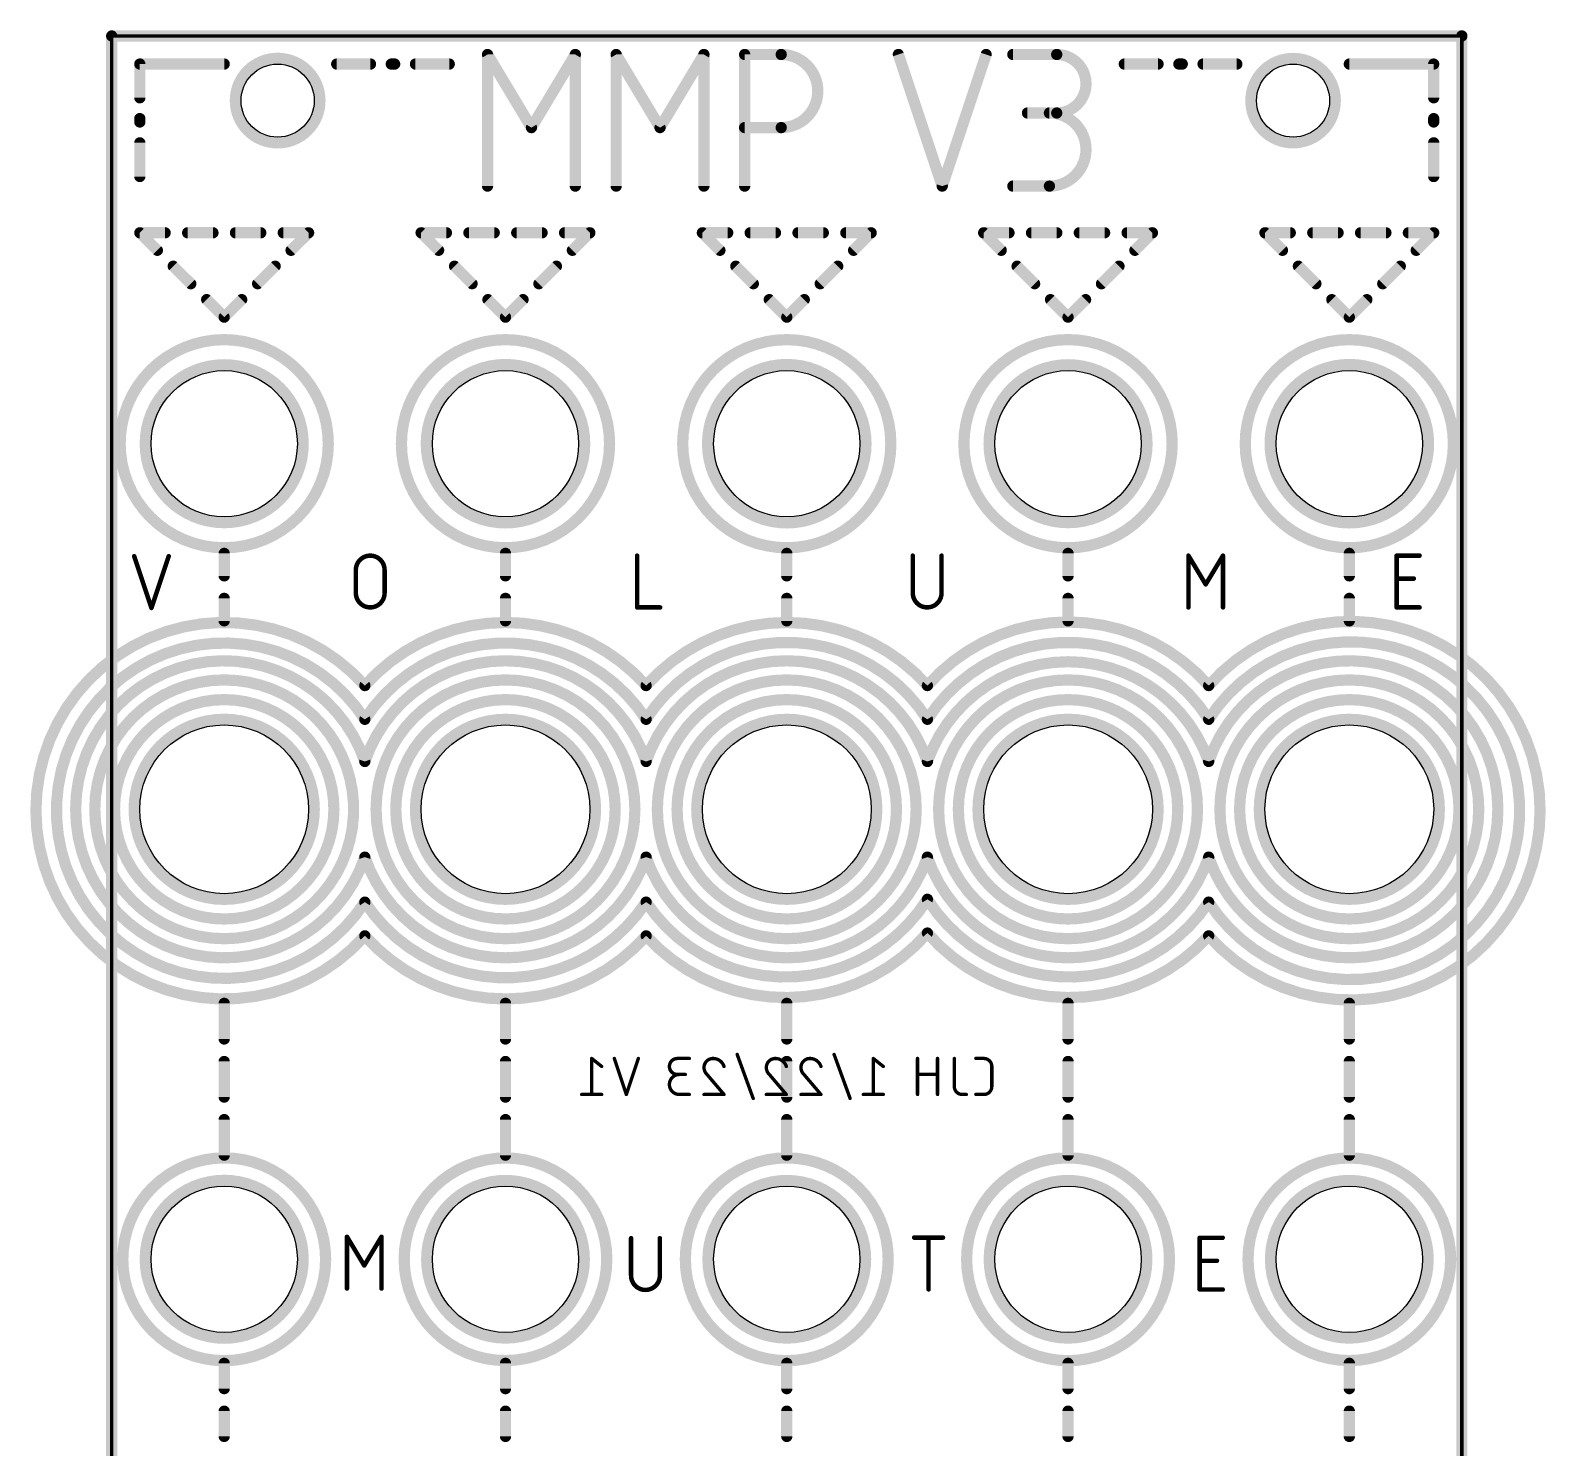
# Model space of a CAD drawing. Extents: x -0.14 to 2.55, y -0.01 to 5.06.
# Drawn here: x -0.145 to 2.549, y 2.54 to 5.06 of the extents above; entities that cross this region are included whole.
import ezdxf

# ---------------------------------------------------------------- set-up
doc = ezdxf.new("R2010")
doc.units = 0
for name, color, linetype in [('1', 12, 'CONTINUOUS'), ('16', 132, 'CONTINUOUS'), ('20', 31, 'CONTINUOUS'), ('25', 253, 'CONTINUOUS'), ('26', 253, 'CONTINUOUS')]:
    doc.layers.add(name, color=color, linetype=linetype)

msp = doc.modelspace()

# ---------------------------------------------------------------- linework, layer by layer
at = {"layer": '1', "const_width": 0.02}
for points in [[(2.4, 5.05), (0, 5.05)], [(0, 5.05), (0, 0)], [(2.4, 0), (2.4, 5.05)]]:
    msp.add_lwpolyline(points, dxfattribs=at)
at = {"layer": '1', "const_width": 0.01}
for points in [[(0, 5.055, 1), (0, 5.045)], [(0.005, 5.05, 1), (-0.005, 5.05)], [(2.405, 5.05, 1), (2.395, 5.05)], [(2.4, 5.045, 1), (2.4, 5.055)]]:
    msp.add_lwpolyline(points, format="xyb", dxfattribs=at)
at = {"layer": '16', "const_width": 0.02}
for points in [[(2.4, 5.05), (0, 5.05)], [(0, 5.05), (0, 0)], [(2.4, 0), (2.4, 5.05)]]:
    msp.add_lwpolyline(points, dxfattribs=at)
at = {"layer": '16', "const_width": 0.01}
for points in [[(0, 5.055, 1), (0, 5.045)], [(0.005, 5.05, 1), (-0.005, 5.05)], [(2.405, 5.05, 1), (2.395, 5.05)], [(2.4, 5.045, 1), (2.4, 5.055)]]:
    msp.add_lwpolyline(points, format="xyb", dxfattribs=at)
at = {"layer": '20', "const_width": 0.006}
for points in [[(0, 0), (0, 5.05)], [(0, 5.05), (2.4, 5.05)], [(2.4, 5.05), (2.4, 0)]]:
    msp.add_lwpolyline(points, dxfattribs=at)
at = {"layer": '20', "const_width": 0.003}
for points in [[(0.0015, 5.05, 1), (-0.0015, 5.05)], [(0, 5.0515, 1), (0, 5.0485)], [(2.4015, 5.05, 1), (2.3985, 5.05)], [(2.4, 5.0485, 1), (2.4, 5.0515)]]:
    msp.add_lwpolyline(points, format="xyb", dxfattribs=at)
at = {"layer": '20'}
for centre, radius in [((0.295, 4.935), 0.065), ((2.1, 4.935), 0.065), ((0.2, 4.325), 0.13), ((0.7, 4.325), 0.13), ((1.2, 4.325), 0.13), ((1.7, 4.325), 0.13), ((2.2, 4.325), 0.13), ((0.2, 3.675), 0.15), ((0.7, 3.675), 0.15), ((1.2, 3.675), 0.15), ((1.7, 3.675), 0.15), ((2.2, 3.675), 0.15), ((0.2, 2.875), 0.13), ((0.7, 2.875), 0.13), ((1.2, 2.875), 0.13), ((1.7, 2.875), 0.13), ((2.2, 2.875), 0.13)]:
    msp.add_circle(centre, radius, dxfattribs=at)
at = {"layer": '25'}
for points, const_width in [([(0.295, 4.859834, 1), (0.295, 5.010166, 1), (0.295, 4.859834)], 0.02), ([(0.673125, 5.017, 1), (0.663125, 5.017)], 0.01), ([(0.672412, 5.019572, 1), (0.663838, 5.014428)], 0.01), ([(0.829125, 5.017, 1), (0.819125, 5.017)], 0.01), ([(0.828412, 5.014428, 1), (0.819838, 5.019572)], 0.01), ([(0.901725, 5.017, 1), (0.891725, 5.017)], 0.01), ([(0.901012, 5.019572, 1), (0.892437, 5.014428)], 0.01), ([(1.057725, 5.017, 1), (1.047725, 5.017)], 0.01), ([(1.057012, 5.014428, 1), (1.048437, 5.019572)], 0.01), ([(1.130125, 5.017, 1), (1.120125, 5.017)], 0.01), ([(1.125125, 5.022, 1), (1.125125, 5.012)], 0.01), ([(1.190125, 4.887, 1), (1.190125, 5.017)], 0.02), ([(1.190125, 5.022, 1), (1.190125, 5.012)], 0.01), ([(1.190125, 5.012, 1), (1.190125, 5.022)], 0.01), ([(1.403118, 5.018581, 1), (1.393632, 5.015419)], 0.01), ([(1.559118, 5.015419, 1), (1.549632, 5.018581)], 0.01), ([(1.601875, 5.022, 1), (1.601875, 5.012)], 0.01), ([(1.679875, 4.913, 1), (1.679875, 5.017)], 0.02), ([(1.679875, 5.022, 1), (1.679875, 5.012)], 0.01), ([(1.679875, 5.012, 1), (1.679875, 5.022)], 0.01), ([(2.1, 4.86, 1), (2.1, 5.01, 1), (2.1, 4.86)], 0.02), ([(0.055, 5, 1), (0.045, 5)], 0.01), ([(0.05, 5.005, 1), (0.05, 4.995)], 0.01), ([(0.2, 4.995, 1), (0.2, 5.005)], 0.01), ([(0.4, 5.005, 1), (0.4, 4.995)], 0.01), ([(0.46, 4.995, 1), (0.46, 5.005)], 0.01), ([(0.497, 5.005, 1), (0.497, 4.995)], 0.01), ([(0.503, 4.995, 1), (0.503, 5.005)], 0.01), ([(0.54, 5.005, 1), (0.54, 4.995)], 0.01), ([(0.6, 4.995, 1), (0.6, 5.005)], 0.01), ([(1.8, 5.005, 1), (1.8, 4.995)], 0.01), ([(1.86, 4.995, 1), (1.86, 5.005)], 0.01), ([(1.897, 5.005, 1), (1.897, 4.995)], 0.01), ([(1.903, 4.995, 1), (1.903, 5.005)], 0.01), ([(1.94, 5.005, 1), (1.94, 4.995)], 0.01), ([(2, 4.995, 1), (2, 5.005)], 0.01), ([(2.2, 5.005, 1), (2.2, 4.995)], 0.01), ([(2.355, 5, 1), (2.345, 5)], 0.01), ([(2.35, 4.995, 1), (2.35, 5.005)], 0.01), ([(0.045, 4.94, 1), (0.055, 4.94)], 0.01), ([(2.345, 4.94, 1), (2.355, 4.94)], 0.01), ([(0.055, 4.903, 1), (0.045, 4.903)], 0.01), ([(1.627875, 4.918, 1), (1.627875, 4.908)], 0.01), ([(1.666875, 4.783, 1), (1.666875, 4.913)], 0.02), ([(1.666875, 4.918, 1), (1.666875, 4.908)], 0.01), ([(1.679875, 4.918, 1), (1.679875, 4.908)], 0.01), ([(1.679875, 4.908, 1), (1.679875, 4.918)], 0.01), ([(2.355, 4.903, 1), (2.345, 4.903)], 0.01), ([(0.045, 4.897, 1), (0.055, 4.897)], 0.01), ([(0.741838, 4.889572, 1), (0.750412, 4.884428)], 0.01), ([(0.741838, 4.884428, 1), (0.750412, 4.889572)], 0.01), ([(0.970437, 4.889572, 1), (0.979012, 4.884428)], 0.01), ([(0.970437, 4.884428, 1), (0.979012, 4.889572)], 0.01), ([(1.125125, 4.892, 1), (1.125125, 4.882)], 0.01), ([(1.190125, 4.892, 1), (1.190125, 4.882)], 0.01), ([(1.190125, 4.882, 1), (1.190125, 4.892)], 0.01), ([(2.345, 4.897, 1), (2.355, 4.897)], 0.01), ([(0.055, 4.86, 1), (0.045, 4.86)], 0.01), ([(2.355, 4.86, 1), (2.345, 4.86)], 0.01), ([(0.045, 4.8, 1), (0.055, 4.8)], 0.01), ([(2.345, 4.8, 1), (2.355, 4.8)], 0.01), ([(0.663125, 4.783, 1), (0.673125, 4.783)], 0.01), ([(0.819125, 4.783, 1), (0.829125, 4.783)], 0.01), ([(0.891725, 4.783, 1), (0.901725, 4.783)], 0.01), ([(1.047725, 4.783, 1), (1.057725, 4.783)], 0.01), ([(1.120125, 4.783, 1), (1.130125, 4.783)], 0.01), ([(1.471632, 4.784581, 1), (1.481118, 4.781419)], 0.01), ([(1.471632, 4.781419, 1), (1.481118, 4.784581)], 0.01), ([(1.601875, 4.788, 1), (1.601875, 4.778)], 0.01), ([(1.666875, 4.788, 1), (1.666875, 4.778)], 0.01), ([(1.666875, 4.778, 1), (1.666875, 4.788)], 0.01), ([(0.053536, 4.703536, 1), (0.046464, 4.696464)], 0.01), ([(0.05, 4.705, 1), (0.05, 4.695)], 0.01), ([(0.095, 4.695, 1), (0.095, 4.705)], 0.01), ([(0.135, 4.705, 1), (0.135, 4.695)], 0.01), ([(0.18, 4.695, 1), (0.18, 4.705)], 0.01), ([(0.22, 4.705, 1), (0.22, 4.695)], 0.01), ([(0.265, 4.695, 1), (0.265, 4.705)], 0.01), ([(0.305, 4.705, 1), (0.305, 4.695)], 0.01), ([(0.353536, 4.696464, 1), (0.346464, 4.703536)], 0.01), ([(0.35, 4.695, 1), (0.35, 4.705)], 0.01), ([(0.553536, 4.703536, 1), (0.546464, 4.696464)], 0.01), ([(0.55, 4.705, 1), (0.55, 4.695)], 0.01), ([(0.595, 4.695, 1), (0.595, 4.705)], 0.01), ([(0.635, 4.705, 1), (0.635, 4.695)], 0.01), ([(0.68, 4.695, 1), (0.68, 4.705)], 0.01), ([(0.72, 4.705, 1), (0.72, 4.695)], 0.01), ([(0.765, 4.695, 1), (0.765, 4.705)], 0.01), ([(0.805, 4.705, 1), (0.805, 4.695)], 0.01), ([(0.853536, 4.696464, 1), (0.846464, 4.703536)], 0.01), ([(0.85, 4.695, 1), (0.85, 4.705)], 0.01), ([(1.053536, 4.703536, 1), (1.046464, 4.696464)], 0.01), ([(1.05, 4.705, 1), (1.05, 4.695)], 0.01), ([(1.095, 4.695, 1), (1.095, 4.705)], 0.01), ([(1.135, 4.705, 1), (1.135, 4.695)], 0.01), ([(1.18, 4.695, 1), (1.18, 4.705)], 0.01), ([(1.22, 4.705, 1), (1.22, 4.695)], 0.01), ([(1.265, 4.695, 1), (1.265, 4.705)], 0.01), ([(1.305, 4.705, 1), (1.305, 4.695)], 0.01), ([(1.353536, 4.696464, 1), (1.346464, 4.703536)], 0.01), ([(1.35, 4.695, 1), (1.35, 4.705)], 0.01), ([(1.553536, 4.703536, 1), (1.546464, 4.696464)], 0.01), ([(1.55, 4.705, 1), (1.55, 4.695)], 0.01), ([(1.595, 4.695, 1), (1.595, 4.705)], 0.01), ([(1.635, 4.705, 1), (1.635, 4.695)], 0.01), ([(1.68, 4.695, 1), (1.68, 4.705)], 0.01), ([(1.72, 4.705, 1), (1.72, 4.695)], 0.01), ([(1.765, 4.695, 1), (1.765, 4.705)], 0.01), ([(1.805, 4.705, 1), (1.805, 4.695)], 0.01), ([(1.853536, 4.696464, 1), (1.846464, 4.703536)], 0.01), ([(1.85, 4.695, 1), (1.85, 4.705)], 0.01), ([(2.053536, 4.703536, 1), (2.046464, 4.696464)], 0.01), ([(2.05, 4.705, 1), (2.05, 4.695)], 0.01), ([(2.095, 4.695, 1), (2.095, 4.705)], 0.01), ([(2.135, 4.705, 1), (2.135, 4.695)], 0.01), ([(2.18, 4.695, 1), (2.18, 4.705)], 0.01), ([(2.22, 4.705, 1), (2.22, 4.695)], 0.01), ([(2.265, 4.695, 1), (2.265, 4.705)], 0.01), ([(2.305, 4.705, 1), (2.305, 4.695)], 0.01), ([(2.353536, 4.696464, 1), (2.346464, 4.703536)], 0.01), ([(2.35, 4.695, 1), (2.35, 4.705)], 0.01), ([(0.077608, 4.665321, 1), (0.084679, 4.672392)], 0.01), ([(0.315321, 4.672392, 1), (0.322392, 4.665321)], 0.01), ([(0.577608, 4.665321, 1), (0.584679, 4.672392)], 0.01), ([(0.815321, 4.672392, 1), (0.822392, 4.665321)], 0.01), ([(1.077608, 4.665321, 1), (1.084679, 4.672392)], 0.01), ([(1.315321, 4.672392, 1), (1.322392, 4.665321)], 0.01), ([(1.577608, 4.665321, 1), (1.584679, 4.672392)], 0.01), ([(1.815321, 4.672392, 1), (1.822392, 4.665321)], 0.01), ([(2.077608, 4.665321, 1), (2.084679, 4.672392)], 0.01), ([(2.315321, 4.672392, 1), (2.322392, 4.665321)], 0.01), ([(0.112964, 4.644107, 1), (0.105893, 4.637036)], 0.01), ([(0.294107, 4.637036, 1), (0.287036, 4.644107)], 0.01), ([(0.612964, 4.644107, 1), (0.605893, 4.637036)], 0.01), ([(0.794107, 4.637036, 1), (0.787036, 4.644107)], 0.01), ([(1.112964, 4.644107, 1), (1.105893, 4.637036)], 0.01), ([(1.294107, 4.637036, 1), (1.287036, 4.644107)], 0.01), ([(1.612964, 4.644107, 1), (1.605893, 4.637036)], 0.01), ([(1.794107, 4.637036, 1), (1.787036, 4.644107)], 0.01), ([(2.112964, 4.644107, 1), (2.105893, 4.637036)], 0.01), ([(2.294107, 4.637036, 1), (2.287036, 4.644107)], 0.01), ([(0.137036, 4.605893, 1), (0.144107, 4.612964)], 0.01), ([(0.255893, 4.612964, 1), (0.262964, 4.605893)], 0.01), ([(0.637036, 4.605893, 1), (0.644107, 4.612964)], 0.01), ([(0.755893, 4.612964, 1), (0.762964, 4.605893)], 0.01), ([(1.137036, 4.605893, 1), (1.144107, 4.612964)], 0.01), ([(1.255893, 4.612964, 1), (1.262964, 4.605893)], 0.01), ([(1.637036, 4.605893, 1), (1.644107, 4.612964)], 0.01), ([(1.755893, 4.612964, 1), (1.762964, 4.605893)], 0.01), ([(2.137036, 4.605893, 1), (2.144107, 4.612964)], 0.01), ([(2.255893, 4.612964, 1), (2.262964, 4.605893)], 0.01), ([(0.172392, 4.584679, 1), (0.165321, 4.577608)], 0.01), ([(0.234679, 4.577608, 1), (0.227608, 4.584679)], 0.01), ([(0.672392, 4.584679, 1), (0.665321, 4.577608)], 0.01), ([(0.734679, 4.577608, 1), (0.727608, 4.584679)], 0.01), ([(1.172392, 4.584679, 1), (1.165321, 4.577608)], 0.01), ([(1.234679, 4.577608, 1), (1.227608, 4.584679)], 0.01), ([(1.672392, 4.584679, 1), (1.665321, 4.577608)], 0.01), ([(1.734679, 4.577608, 1), (1.727608, 4.584679)], 0.01), ([(2.172392, 4.584679, 1), (2.165321, 4.577608)], 0.01), ([(2.234679, 4.577608, 1), (2.227608, 4.584679)], 0.01), ([(0.196464, 4.553536, 1), (0.203536, 4.546464)], 0.01), ([(0.196464, 4.546464, 1), (0.203536, 4.553536)], 0.01), ([(0.696464, 4.553536, 1), (0.703536, 4.546464)], 0.01), ([(0.696464, 4.546464, 1), (0.703536, 4.553536)], 0.01), ([(1.196464, 4.553536, 1), (1.203536, 4.546464)], 0.01), ([(1.196464, 4.546464, 1), (1.203536, 4.553536)], 0.01), ([(1.696464, 4.553536, 1), (1.703536, 4.546464)], 0.01), ([(1.696464, 4.546464, 1), (1.703536, 4.553536)], 0.01), ([(2.196464, 4.553536, 1), (2.203536, 4.546464)], 0.01), ([(2.196464, 4.546464, 1), (2.203536, 4.553536)], 0.01), ([(0.2, 4.14, 1), (0.2, 4.51, 1), (0.2, 4.14)], 0.02), ([(0.7, 4.14, 1), (0.7, 4.51, 1), (0.7, 4.14)], 0.02), ([(1.2, 4.14, 1), (1.2, 4.51, 1), (1.2, 4.14)], 0.02), ([(1.7, 4.139932, 1), (1.7, 4.510068, 1), (1.7, 4.139932)], 0.02), ([(2.2, 4.14, 1), (2.2, 4.51, 1), (2.2, 4.14)], 0.02), ([(0.2, 4.184643, 1), (0.2, 4.465357, 1), (0.2, 4.184643)], 0.02), ([(0.7, 4.184199, 1), (0.7, 4.465801, 1), (0.7, 4.184199)], 0.02), ([(1.2, 4.184199, 1), (1.2, 4.465801, 1), (1.2, 4.184199)], 0.02), ([(1.7, 4.184643, 1), (1.7, 4.465357, 1), (1.7, 4.184643)], 0.02), ([(2.2, 4.184199, 1), (2.2, 4.465801, 1), (2.2, 4.184199)], 0.02), ([(0.041897, 4.125632, 1), (0.038103, 4.124368)], 0.004), ([(0.103231, 4.124368, 1), (0.099436, 4.125632)], 0.004), ([(0.205, 4.13, 1), (0.195, 4.13)], 0.01), ([(0.485111, 4.100444, 1), (0.434, 4.100444)], 0.008), ([(0.705, 4.13, 1), (0.695, 4.13)], 0.01), ([(0.936, 4.126, 1), (0.932, 4.126)], 0.004), ([(1.205, 4.13, 1), (1.195, 4.13)], 0.01), ([(1.426, 4.126, 1), (1.422, 4.126)], 0.004), ([(1.477111, 4.126, 1), (1.473111, 4.126)], 0.004), ([(1.705, 4.13, 1), (1.695, 4.13)], 0.01), ([(1.916, 4.126, 1), (1.912, 4.126)], 0.004), ([(1.915715, 4.127029, 1), (1.912285, 4.124971)], 0.004), ([(1.977333, 4.126, 1), (1.973333, 4.126)], 0.004), ([(1.977048, 4.124971, 1), (1.973618, 4.127029)], 0.004), ([(2.205, 4.13, 1), (2.195, 4.13)], 0.01), ([(2.286, 4.126, 1), (2.282, 4.126)], 0.004), ([(2.284, 4.128, 1), (2.284, 4.124)], 0.004), ([(2.324889, 4.124, 1), (2.324889, 4.128)], 0.004), ([(0.195, 4.09, 1), (0.205, 4.09)], 0.01), ([(0.436, 4.100444, 1), (0.432, 4.100444)], 0.004), ([(0.432, 4.100444, 1), (0.436, 4.100444)], 0.004), ([(0.487111, 4.100444, 1), (0.483111, 4.100444)], 0.004), ([(0.483111, 4.100444, 1), (0.487111, 4.100444)], 0.004), ([(0.695, 4.09, 1), (0.705, 4.09)], 0.01), ([(1.195, 4.09, 1), (1.205, 4.09)], 0.01), ([(1.695, 4.09, 1), (1.705, 4.09)], 0.01), ([(2.195, 4.09, 1), (2.205, 4.09)], 0.01), ([(1.942952, 4.075918, 1), (1.946382, 4.07386)], 0.004), ([(1.942952, 4.07386, 1), (1.946382, 4.075918)], 0.004), ([(2.284, 4.087111, 1), (2.284, 4.083111)], 0.004), ([(2.314667, 4.083111, 1), (2.314667, 4.087111)], 0.004), ([(0.205, 4.05, 1), (0.195, 4.05)], 0.01), ([(0.434, 4.059555, 1), (0.485111, 4.059555)], 0.008), ([(0.436, 4.059555, 1), (0.432, 4.059555)], 0.004), ([(0.432, 4.059555, 1), (0.436, 4.059555)], 0.004), ([(0.487111, 4.059555, 1), (0.483111, 4.059555)], 0.004), ([(0.483111, 4.059555, 1), (0.487111, 4.059555)], 0.004), ([(0.705, 4.05, 1), (0.695, 4.05)], 0.01), ([(1.205, 4.05, 1), (1.195, 4.05)], 0.01), ([(1.424, 4.059555, 1), (1.475111, 4.059555)], 0.008), ([(1.426, 4.059555, 1), (1.422, 4.059555)], 0.004), ([(1.422, 4.059555, 1), (1.426, 4.059555)], 0.004), ([(1.477111, 4.059555, 1), (1.473111, 4.059555)], 0.004), ([(1.473111, 4.059555, 1), (1.477111, 4.059555)], 0.004), ([(1.705, 4.05, 1), (1.695, 4.05)], 0.01), ([(2.205, 4.05, 1), (2.195, 4.05)], 0.01), ([(0.45, 3.895, 2.627745), (0.45, 3.45)], 0.02), ([(0.068769, 4.033632, 1), (0.072564, 4.032368)], 0.004), ([(0.068769, 4.032368, 1), (0.072564, 4.033632)], 0.004), ([(0.195, 4.01, 1), (0.205, 4.01)], 0.01), ([(0.95, 3.895, 0.448693), (0.45, 3.895)], 0.02), ([(0.695, 4.01, 1), (0.705, 4.01)], 0.01), ([(0.934, 4.036, 1), (0.934, 4.032)], 0.004), ([(0.932, 4.034, 1), (0.936, 4.034)], 0.004), ([(1.45, 3.895, 0.44869), (0.95, 3.895)], 0.02), ([(0.974889, 4.032, 1), (0.974889, 4.036)], 0.004), ([(1.195, 4.01, 1), (1.205, 4.01)], 0.01), ([(1.95, 3.895, 0.452062), (1.45, 3.895)], 0.02), ([(1.695, 4.01, 1), (1.705, 4.01)], 0.01), ([(1.912, 4.034, 1), (1.916, 4.034)], 0.004), ([(1.95, 3.45, 2.647393), (1.95, 3.895)], 0.02), ([(1.973333, 4.034, 1), (1.977333, 4.034)], 0.004), ([(2.195, 4.01, 1), (2.205, 4.01)], 0.01), ([(2.284, 4.036, 1), (2.284, 4.032)], 0.004), ([(2.282, 4.034, 1), (2.286, 4.034)], 0.004), ([(2.324889, 4.032, 1), (2.324889, 4.036)], 0.004), ([(0.45, 3.835, 3.373363), (0.45, 3.51)], 0.02), ([(0.95, 3.835, 0.542686), (0.45, 3.835)], 0.02), ([(1.45, 3.835, 0.547266), (0.95, 3.835)], 0.02), ([(1.95, 3.835, 0.547266), (1.45, 3.835)], 0.02), ([(1.95, 3.51, 3.401864), (1.95, 3.835)], 0.02), ([(0.45, 3.76, 6.047705), (0.45, 3.59)], 0.02), ([(0.95, 3.76, 0.71622), (0.45, 3.76)], 0.02), ([(1.45, 3.76, 0.71622), (0.95, 3.76)], 0.02), ([(1.95, 3.76, 0.709481), (1.45, 3.76)], 0.02), ([(1.95, 3.59, 6.047705), (1.95, 3.76)], 0.02), ([(0.2, 3.444946, 1), (0.2, 3.905054, 1), (0.2, 3.444946)], 0.02), ([(0.7, 3.444946, 1), (0.7, 3.905054, 1), (0.7, 3.444946)], 0.02), ([(1.2, 3.444946, 1), (1.2, 3.905054, 1), (1.2, 3.444946)], 0.02), ([(1.7, 3.444946, 1), (1.7, 3.905054, 1), (1.7, 3.444946)], 0.02), ([(2.2, 3.444946, 1), (2.2, 3.905054, 1), (2.2, 3.444946)], 0.02), ([(0.2, 3.48, 1), (0.2, 3.87, 1), (0.2, 3.48)], 0.02), ([(0.446265, 3.898324, 1), (0.453735, 3.891676)], 0.01), ([(0.446265, 3.891676, 1), (0.453735, 3.898324)], 0.01), ([(0.7, 3.48, 1), (0.7, 3.87, 1), (0.7, 3.48)], 0.02), ([(0.946265, 3.898324, 1), (0.953735, 3.891676)], 0.01), ([(0.946265, 3.891676, 1), (0.953735, 3.898324)], 0.01), ([(1.2, 3.48, 1), (1.2, 3.87, 1), (1.2, 3.48)], 0.02), ([(1.446246, 3.898303, 1), (1.453754, 3.891697)], 0.01), ([(1.446265, 3.891676, 1), (1.453735, 3.898324)], 0.01), ([(1.7, 3.48, 1), (1.7, 3.87, 1), (1.7, 3.48)], 0.02), ([(1.946249, 3.898306, 1), (1.953751, 3.891694)], 0.01), ([(1.946246, 3.891697, 1), (1.953754, 3.898303)], 0.01), ([(2.2, 3.48, 1), (2.2, 3.87, 1), (2.2, 3.48)], 0.02), ([(0.2, 3.514922, 1), (0.2, 3.835078, 1), (0.2, 3.514922)], 0.02), ([(0.445808, 3.837725, 1), (0.454192, 3.832275)], 0.01), ([(0.445808, 3.832275, 1), (0.454192, 3.837725)], 0.01), ([(0.7, 3.515, 1), (0.7, 3.835, 1), (0.7, 3.515)], 0.02), ([(0.945789, 3.837695, 1), (0.954211, 3.832305)], 0.01), ([(0.945808, 3.832275, 1), (0.954192, 3.837725)], 0.01), ([(1.2, 3.515, 1), (1.2, 3.835, 1), (1.2, 3.515)], 0.02), ([(1.445789, 3.837695, 1), (1.454211, 3.832305)], 0.01), ([(1.445789, 3.832305, 1), (1.454211, 3.837695)], 0.01), ([(1.7, 3.514922, 1), (1.7, 3.835078, 1), (1.7, 3.514922)], 0.02), ([(1.945795, 3.837706, 1), (1.954205, 3.832294)], 0.01), ([(1.945789, 3.832305, 1), (1.954211, 3.837695)], 0.01), ([(2.2, 3.515, 1), (2.2, 3.835, 1), (2.2, 3.515)], 0.02), ([(0.445266, 3.76161, 1), (0.454734, 3.75839)], 0.01), ([(0.445266, 3.75839, 1), (0.454734, 3.76161)], 0.01), ([(0.945266, 3.76161, 1), (0.954734, 3.75839)], 0.01), ([(0.945266, 3.75839, 1), (0.954734, 3.76161)], 0.01), ([(1.445281, 3.761652, 1), (1.454719, 3.758348)], 0.01), ([(1.445266, 3.75839, 1), (1.454734, 3.76161)], 0.01), ([(1.945266, 3.76161, 1), (1.954734, 3.75839)], 0.01), ([(1.945281, 3.758348, 1), (1.954719, 3.761652)], 0.01), ([(0.45, 3.59, 0.71622), (0.95, 3.59)], 0.02), ([(0.454734, 3.59161, 1), (0.445266, 3.58839)], 0.01), ([(0.454734, 3.58839, 1), (0.445266, 3.59161)], 0.01), ([(0.95, 3.59, 0.71622), (1.45, 3.59)], 0.02), ([(0.954734, 3.59161, 1), (0.945266, 3.58839)], 0.01), ([(0.954734, 3.58839, 1), (0.945266, 3.59161)], 0.01), ([(1.45, 3.59, 0.71622), (1.95, 3.59)], 0.02), ([(1.454734, 3.59161, 1), (1.445266, 3.58839)], 0.01), ([(1.454734, 3.58839, 1), (1.445266, 3.59161)], 0.01), ([(1.954734, 3.59161, 1), (1.945266, 3.58839)], 0.01), ([(1.954734, 3.58839, 1), (1.945266, 3.59161)], 0.01), ([(0.45, 3.51, 0.538165), (0.95, 3.51)], 0.02), ([(0.454173, 3.512754, 1), (0.445827, 3.507246)], 0.01), ([(0.454192, 3.507275, 1), (0.445808, 3.512725)], 0.01), ([(0.95, 3.51, 0.542668), (1.45, 3.515)], 0.02), ([(0.954165, 3.512767, 1), (0.945835, 3.507233)], 0.01), ([(0.954173, 3.507246, 1), (0.945827, 3.512754)], 0.01), ([(1.45, 3.515, 0.542668), (1.95, 3.51)], 0.02), ([(1.454219, 3.517683, 1), (1.445781, 3.512317)], 0.01), ([(1.454219, 3.512317, 1), (1.445781, 3.517683)], 0.01), ([(1.954205, 3.512706, 1), (1.945795, 3.507294)], 0.01), ([(1.954165, 3.507233, 1), (1.945835, 3.512767)], 0.01), ([(0.45, 3.45, 0.448693), (0.95, 3.45)], 0.02), ([(0.453735, 3.453324, 1), (0.446265, 3.446676)], 0.01), ([(0.453735, 3.446676, 1), (0.446265, 3.453324)], 0.01), ([(0.95, 3.45, 0.44871), (1.45, 3.455)], 0.02), ([(0.953702, 3.453361, 1), (0.946298, 3.446639)], 0.01), ([(0.953735, 3.446676, 1), (0.946265, 3.453324)], 0.01), ([(1.45, 3.455, 0.44869), (1.95, 3.45)], 0.02), ([(1.453768, 3.458287, 1), (1.446232, 3.451713)], 0.01), ([(1.453768, 3.451713, 1), (1.446232, 3.458287)], 0.01), ([(1.953751, 3.453306, 1), (1.946249, 3.446694)], 0.01), ([(1.953702, 3.446639, 1), (1.946298, 3.453361)], 0.01), ([(0.205, 3.33, 1), (0.195, 3.33)], 0.01), ([(0.705, 3.33, 1), (0.695, 3.33)], 0.01), ([(1.205, 3.33, 1), (1.195, 3.33)], 0.01), ([(1.705, 3.33, 1), (1.695, 3.33)], 0.01), ([(2.205, 3.33, 1), (2.195, 3.33)], 0.01), ([(0.195, 3.266667, 1), (0.205, 3.266667)], 0.01), ([(0.695, 3.266667, 1), (0.705, 3.266667)], 0.01), ([(1.195, 3.266667, 1), (1.205, 3.266667)], 0.01), ([(1.695, 3.266667, 1), (1.705, 3.266667)], 0.01), ([(2.195, 3.266667, 1), (2.205, 3.266667)], 0.01), ([(0.205, 3.226667, 1), (0.195, 3.226667)], 0.01), ([(0.705, 3.226667, 1), (0.695, 3.226667)], 0.01), ([(1.205, 3.226667, 1), (1.195, 3.226667)], 0.01), ([(1.705, 3.226667, 1), (1.695, 3.226667)], 0.01), ([(2.205, 3.226667, 1), (2.195, 3.226667)], 0.01), ([(0.195, 3.163333, 1), (0.205, 3.163333)], 0.01), ([(0.695, 3.163333, 1), (0.705, 3.163333)], 0.01), ([(1.195, 3.163333, 1), (1.205, 3.163333)], 0.01), ([(1.695, 3.163333, 1), (1.705, 3.163333)], 0.01), ([(2.195, 3.163333, 1), (2.205, 3.163333)], 0.01), ([(0.205, 3.123333, 1), (0.195, 3.123333)], 0.01), ([(0.705, 3.123333, 1), (0.695, 3.123333)], 0.01), ([(1.205, 3.123333, 1), (1.195, 3.123333)], 0.01), ([(1.705, 3.123333, 1), (1.695, 3.123333)], 0.01), ([(2.205, 3.123333, 1), (2.195, 3.123333)], 0.01), ([(0.2, 2.694722, 1), (0.2, 3.055278, 1), (0.2, 2.694722)], 0.02), ([(0.195, 3.06, 1), (0.205, 3.06)], 0.01), ([(0.7, 2.694931, 1), (0.7, 3.055069, 1), (0.7, 2.694931)], 0.02), ([(0.695, 3.06, 1), (0.705, 3.06)], 0.01), ([(1.2, 2.694722, 1), (1.2, 3.055278, 1), (1.2, 2.694722)], 0.02), ([(1.195, 3.06, 1), (1.205, 3.06)], 0.01), ([(1.7, 2.694722, 1), (1.7, 3.055278, 1), (1.7, 2.694722)], 0.02), ([(1.695, 3.06, 1), (1.705, 3.06)], 0.01), ([(2.2, 2.694931, 1), (2.2, 3.055069, 1), (2.2, 2.694931)], 0.02), ([(2.195, 3.06, 1), (2.205, 3.06)], 0.01), ([(0.2, 2.734643, 1), (0.2, 3.015357, 1), (0.2, 2.734643)], 0.02), ([(0.7, 2.734911, 1), (0.7, 3.015089, 1), (0.7, 2.734911)], 0.02), ([(1.2, 2.734911, 1), (1.2, 3.015089, 1), (1.2, 2.734911)], 0.02), ([(1.7, 2.734911, 1), (1.7, 3.015089, 1), (1.7, 2.734911)], 0.02), ([(2.2, 2.734911, 1), (2.2, 3.015089, 1), (2.2, 2.734911)], 0.02), ([(0.42025, 2.915, 1), (0.41625, 2.915)], 0.004), ([(0.419965, 2.916029, 1), (0.416535, 2.913971)], 0.004), ([(0.481583, 2.915, 1), (0.477583, 2.915)], 0.004), ([(0.481298, 2.913971, 1), (0.477868, 2.916029)], 0.004), ([(0.92525, 2.9125, 1), (0.92125, 2.9125)], 0.004), ([(0.976361, 2.9125, 1), (0.972361, 2.9125)], 0.004), ([(1.4265, 2.9155, 1), (1.4265, 2.9115)], 0.004), ([(1.454055, 2.9135, 1), (1.450055, 2.9135)], 0.004), ([(1.477611, 2.9115, 1), (1.477611, 2.9155)], 0.004), ([(1.936, 2.91325, 1), (1.932, 2.91325)], 0.004), ([(1.934, 2.91525, 1), (1.934, 2.91125)], 0.004), ([(1.974889, 2.91125, 1), (1.974889, 2.91525)], 0.004), ([(0.447202, 2.864918, 1), (0.450632, 2.86286)], 0.004), ([(0.447202, 2.86286, 1), (0.450632, 2.864918)], 0.004), ([(1.934, 2.874361, 1), (1.934, 2.870361)], 0.004), ([(1.964667, 2.870361, 1), (1.964667, 2.874361)], 0.004), ([(0.92325, 2.846055, 1), (0.974361, 2.846055)], 0.008), ([(0.92525, 2.846055, 1), (0.92125, 2.846055)], 0.004), ([(0.92125, 2.846055, 1), (0.92525, 2.846055)], 0.004), ([(0.976361, 2.846055, 1), (0.972361, 2.846055)], 0.004), ([(0.972361, 2.846055, 1), (0.976361, 2.846055)], 0.004), ([(0.41625, 2.823, 1), (0.42025, 2.823)], 0.004), ([(0.477583, 2.823, 1), (0.481583, 2.823)], 0.004), ([(1.450055, 2.8215, 1), (1.454055, 2.8215)], 0.004), ([(1.934, 2.82325, 1), (1.934, 2.81925)], 0.004), ([(1.932, 2.82125, 1), (1.936, 2.82125)], 0.004), ([(1.974889, 2.81925, 1), (1.974889, 2.82325)], 0.004), ([(0.205, 2.69, 1), (0.195, 2.69)], 0.01), ([(0.705, 2.69, 1), (0.695, 2.69)], 0.01), ([(1.205, 2.69, 1), (1.195, 2.69)], 0.01), ([(1.705, 2.69, 1), (1.695, 2.69)], 0.01), ([(2.205, 2.69, 1), (2.195, 2.69)], 0.01), ([(0.195, 2.645, 1), (0.205, 2.645)], 0.01), ([(0.695, 2.645, 1), (0.705, 2.645)], 0.01), ([(1.195, 2.645, 1), (1.205, 2.645)], 0.01), ([(1.695, 2.645, 1), (1.705, 2.645)], 0.01), ([(2.195, 2.645, 1), (2.205, 2.645)], 0.01), ([(0.205, 2.605, 1), (0.195, 2.605)], 0.01), ([(0.705, 2.605, 1), (0.695, 2.605)], 0.01), ([(1.205, 2.605, 1), (1.195, 2.605)], 0.01), ([(1.705, 2.605, 1), (1.695, 2.605)], 0.01), ([(2.205, 2.605, 1), (2.195, 2.605)], 0.01), ([(0.195, 2.56, 1), (0.205, 2.56)], 0.01), ([(0.695, 2.56, 1), (0.705, 2.56)], 0.01), ([(1.195, 2.56, 1), (1.205, 2.56)], 0.01), ([(1.695, 2.56, 1), (1.705, 2.56)], 0.01), ([(2.195, 2.56, 1), (2.205, 2.56)], 0.01)]:
    msp.add_lwpolyline(points, format="xyb", dxfattribs=dict(at, const_width=const_width))
for points, const_width in [([(0.668125, 4.783), (0.668125, 5.017)], 0.02), ([(0.668125, 5.017), (0.746125, 4.887)], 0.02), ([(0.746125, 4.887), (0.824125, 5.017)], 0.02), ([(0.824125, 5.017), (0.824125, 4.783)], 0.02), ([(0.896725, 4.783), (0.896725, 5.017)], 0.02), ([(0.896725, 5.017), (0.974725, 4.887)], 0.02), ([(0.974725, 4.887), (1.052725, 5.017)], 0.02), ([(1.052725, 5.017), (1.052725, 4.783)], 0.02), ([(1.125125, 4.783), (1.125125, 5.017)], 0.02), ([(1.125125, 5.017), (1.190125, 5.017)], 0.02), ([(1.398375, 5.017), (1.476375, 4.783)], 0.02), ([(1.476375, 4.783), (1.554375, 5.017)], 0.02), ([(1.601875, 5.017), (1.679875, 5.017)], 0.02), ([(0.05, 4.94), (0.05, 5)], 0.02), ([(0.05, 5), (0.2, 5)], 0.02), ([(0.46, 5), (0.4, 5)], 0.02), ([(0.503, 5), (0.497, 5)], 0.02), ([(0.6, 5), (0.54, 5)], 0.02), ([(1.86, 5), (1.8, 5)], 0.02), ([(1.903, 5), (1.897, 5)], 0.02), ([(2, 5), (1.94, 5)], 0.02), ([(2.35, 5), (2.2, 5)], 0.02), ([(2.35, 4.94), (2.35, 5)], 0.02), ([(0.05, 4.897), (0.05, 4.903)], 0.02), ([(1.679875, 4.913), (1.627875, 4.913)], 0.02), ([(2.35, 4.897), (2.35, 4.903)], 0.02), ([(1.190125, 4.887), (1.125125, 4.887)], 0.02), ([(0.05, 4.8), (0.05, 4.86)], 0.02), ([(2.35, 4.8), (2.35, 4.86)], 0.02), ([(1.601875, 4.783), (1.666875, 4.783)], 0.02), ([(0.095, 4.7), (0.05, 4.7)], 0.02), ([(0.05, 4.7), (0.081144, 4.668856)], 0.02), ([(0.18, 4.7), (0.135, 4.7)], 0.02), ([(0.265, 4.7), (0.22, 4.7)], 0.02), ([(0.35, 4.7), (0.305, 4.7)], 0.02), ([(0.318856, 4.668856), (0.35, 4.7)], 0.02), ([(0.595, 4.7), (0.55, 4.7)], 0.02), ([(0.55, 4.7), (0.581144, 4.668856)], 0.02), ([(0.68, 4.7), (0.635, 4.7)], 0.02), ([(0.765, 4.7), (0.72, 4.7)], 0.02), ([(0.85, 4.7), (0.805, 4.7)], 0.02), ([(0.818856, 4.668856), (0.85, 4.7)], 0.02), ([(1.095, 4.7), (1.05, 4.7)], 0.02), ([(1.05, 4.7), (1.081144, 4.668856)], 0.02), ([(1.18, 4.7), (1.135, 4.7)], 0.02), ([(1.265, 4.7), (1.22, 4.7)], 0.02), ([(1.35, 4.7), (1.305, 4.7)], 0.02), ([(1.318856, 4.668856), (1.35, 4.7)], 0.02), ([(1.595, 4.7), (1.55, 4.7)], 0.02), ([(1.55, 4.7), (1.581144, 4.668856)], 0.02), ([(1.68, 4.7), (1.635, 4.7)], 0.02), ([(1.765, 4.7), (1.72, 4.7)], 0.02), ([(1.85, 4.7), (1.805, 4.7)], 0.02), ([(1.818856, 4.668856), (1.85, 4.7)], 0.02), ([(2.095, 4.7), (2.05, 4.7)], 0.02), ([(2.05, 4.7), (2.081144, 4.668856)], 0.02), ([(2.18, 4.7), (2.135, 4.7)], 0.02), ([(2.265, 4.7), (2.22, 4.7)], 0.02), ([(2.35, 4.7), (2.305, 4.7)], 0.02), ([(2.318856, 4.668856), (2.35, 4.7)], 0.02), ([(0.109428, 4.640572), (0.140572, 4.609428)], 0.02), ([(0.259428, 4.609428), (0.290572, 4.640572)], 0.02), ([(0.609428, 4.640572), (0.640572, 4.609428)], 0.02), ([(0.759428, 4.609428), (0.790572, 4.640572)], 0.02), ([(1.109428, 4.640572), (1.140572, 4.609428)], 0.02), ([(1.259428, 4.609428), (1.290572, 4.640572)], 0.02), ([(1.609428, 4.640572), (1.640572, 4.609428)], 0.02), ([(1.759428, 4.609428), (1.790572, 4.640572)], 0.02), ([(2.109428, 4.640572), (2.140572, 4.609428)], 0.02), ([(2.259428, 4.609428), (2.290572, 4.640572)], 0.02), ([(0.168856, 4.581144), (0.2, 4.55)], 0.02), ([(0.2, 4.55), (0.231144, 4.581144)], 0.02), ([(0.668856, 4.581144), (0.7, 4.55)], 0.02), ([(0.7, 4.55), (0.731144, 4.581144)], 0.02), ([(1.168856, 4.581144), (1.2, 4.55)], 0.02), ([(1.2, 4.55), (1.231144, 4.581144)], 0.02), ([(1.668856, 4.581144), (1.7, 4.55)], 0.02), ([(1.7, 4.55), (1.731144, 4.581144)], 0.02), ([(2.168856, 4.581144), (2.2, 4.55)], 0.02), ([(2.2, 4.55), (2.231144, 4.581144)], 0.02), ([(0.04, 4.125), (0.070667, 4.033)], 0.008), ([(0.070667, 4.033), (0.101333, 4.125)], 0.008), ([(0.2, 4.13), (0.2, 4.09)], 0.02), ([(0.7, 4.13), (0.7, 4.09)], 0.02), ([(0.934, 4.126), (0.934, 4.034)], 0.008), ([(1.2, 4.13), (1.2, 4.09)], 0.02), ([(1.424, 4.126), (1.424, 4.059555)], 0.008), ([(1.475111, 4.059555), (1.475111, 4.126)], 0.008), ([(1.7, 4.13), (1.7, 4.09)], 0.02), ([(1.914, 4.034), (1.914, 4.126)], 0.008), ([(1.914, 4.126), (1.944667, 4.074889)], 0.008), ([(1.944667, 4.074889), (1.975333, 4.126)], 0.008), ([(1.975333, 4.126), (1.975333, 4.034)], 0.008), ([(2.2, 4.13), (2.2, 4.09)], 0.02), ([(2.284, 4.034), (2.284, 4.126)], 0.008), ([(2.284, 4.126), (2.324889, 4.126)], 0.008), ([(0.434, 4.059555), (0.434, 4.100444)], 0.008), ([(0.485111, 4.100444), (0.485111, 4.059555)], 0.008), ([(2.284, 4.085111), (2.314667, 4.085111)], 0.008), ([(0.2, 4.05), (0.2, 4.01)], 0.02), ([(0.7, 4.05), (0.7, 4.01)], 0.02), ([(1.2, 4.05), (1.2, 4.01)], 0.02), ([(1.7, 4.05), (1.7, 4.01)], 0.02), ([(2.2, 4.05), (2.2, 4.01)], 0.02), ([(0.934, 4.034), (0.974889, 4.034)], 0.008), ([(2.324889, 4.034), (2.284, 4.034)], 0.008), ([(0.2, 3.33), (0.2, 3.266667)], 0.02), ([(0.7, 3.33), (0.7, 3.266667)], 0.02), ([(1.2, 3.33), (1.2, 3.266667)], 0.02), ([(1.7, 3.33), (1.7, 3.266667)], 0.02), ([(2.2, 3.33), (2.2, 3.266667)], 0.02), ([(0.2, 3.226667), (0.2, 3.163333)], 0.02), ([(0.7, 3.226667), (0.7, 3.163333)], 0.02), ([(1.2, 3.226667), (1.2, 3.163333)], 0.02), ([(1.7, 3.226667), (1.7, 3.163333)], 0.02), ([(2.2, 3.226667), (2.2, 3.163333)], 0.02), ([(0.2, 3.123333), (0.2, 3.06)], 0.02), ([(0.7, 3.123333), (0.7, 3.06)], 0.02), ([(1.2, 3.123333), (1.2, 3.06)], 0.02), ([(1.7, 3.123333), (1.7, 3.06)], 0.02), ([(2.2, 3.123333), (2.2, 3.06)], 0.02), ([(0.41825, 2.823), (0.41825, 2.915)], 0.008), ([(0.41825, 2.915), (0.448917, 2.863889)], 0.008), ([(0.448917, 2.863889), (0.479583, 2.915)], 0.008), ([(0.479583, 2.915), (0.479583, 2.823)], 0.008), ([(0.92325, 2.9125), (0.92325, 2.846055)], 0.008), ([(0.974361, 2.846055), (0.974361, 2.9125)], 0.008), ([(1.4265, 2.9135), (1.477611, 2.9135)], 0.008), ([(1.452055, 2.8215), (1.452055, 2.9135)], 0.008), ([(1.934, 2.82125), (1.934, 2.91325)], 0.008), ([(1.934, 2.91325), (1.974889, 2.91325)], 0.008), ([(1.934, 2.872361), (1.964667, 2.872361)], 0.008), ([(1.974889, 2.82125), (1.934, 2.82125)], 0.008), ([(0.2, 2.69), (0.2, 2.645)], 0.02), ([(0.7, 2.69), (0.7, 2.645)], 0.02), ([(1.2, 2.69), (1.2, 2.645)], 0.02), ([(1.7, 2.69), (1.7, 2.645)], 0.02), ([(2.2, 2.69), (2.2, 2.645)], 0.02), ([(0.2, 2.605), (0.2, 2.56)], 0.02), ([(0.7, 2.605), (0.7, 2.56)], 0.02), ([(1.2, 2.605), (1.2, 2.56)], 0.02), ([(1.7, 2.605), (1.7, 2.56)], 0.02), ([(2.2, 2.605), (2.2, 2.56)], 0.02)]:
    msp.add_lwpolyline(points, dxfattribs=dict(at, const_width=const_width))
at = {"layer": '26', "const_width": 0.006}
for points in [[(0.871023, 3.217778), (0.853246, 3.232)], [(0.853246, 3.232), (0.853246, 3.168)], [(0.914786, 3.168), (0.893453, 3.232)], [(0.936119, 3.232), (0.914786, 3.168)], [(1.026925, 3.232), (1.005592, 3.232)], [(1.140296, 3.160889), (1.111852, 3.239111)], [(1.312609, 3.160889), (1.284164, 3.239111)], [(1.37155, 3.217778), (1.353773, 3.232)], [(1.353773, 3.232), (1.353773, 3.168)], [(1.432408, 3.232), (1.432408, 3.168)], [(1.467963, 3.168), (1.467963, 3.232)], [(1.497838, 3.232), (1.497838, 3.182222)], [(1.55031, 3.232), (1.536088, 3.232)], [(1.005592, 3.203555), (1.019814, 3.203555)], [(1.058243, 3.203555), (1.088466, 3.168)], [(1.169016, 3.203555), (1.199238, 3.168)], [(1.230556, 3.203555), (1.260778, 3.168)], [(1.467963, 3.203555), (1.432408, 3.203555)], [(1.564532, 3.182222), (1.564532, 3.217778)], [(0.871023, 3.168), (0.835468, 3.168)], [(1.026925, 3.168), (1.009148, 3.168)], [(1.088466, 3.168), (1.05291, 3.168)], [(1.199238, 3.168), (1.163682, 3.168)], [(1.260778, 3.168), (1.225223, 3.168)], [(1.37155, 3.168), (1.335995, 3.168)], [(1.51206, 3.168), (1.519171, 3.168)], [(1.536088, 3.168), (1.55031, 3.168)]]:
    msp.add_lwpolyline(points, dxfattribs=at)
at = {"layer": '26'}
for points, const_width in [([(0.854183, 3.233171, 1), (0.852309, 3.230829)], 0.003), ([(0.854746, 3.232, 1), (0.851746, 3.232)], 0.003), ([(0.894876, 3.232474, 1), (0.89203, 3.231526)], 0.003), ([(0.937542, 3.231526, 1), (0.934696, 3.232474)], 0.003), ([(1.005592, 3.232, 1), (1.005592, 3.203555)], 0.006), ([(1.005592, 3.2335, 1), (1.005592, 3.2305)], 0.003), ([(1.005592, 3.2305, 1), (1.005592, 3.2335)], 0.003), ([(1.026925, 3.2305, 1), (1.026925, 3.2335)], 0.003), ([(1.06891, 3.232, 0.414214), (1.05291, 3.216)], 0.006), ([(1.088466, 3.217778, 0.325187), (1.06891, 3.232)], 0.006), ([(1.06891, 3.2335, 1), (1.06891, 3.2305)], 0.003), ([(1.06891, 3.2305, 1), (1.06891, 3.2335)], 0.003), ([(1.113262, 3.239624, 1), (1.110442, 3.238598)], 0.003), ([(1.179682, 3.232, 0.414214), (1.163682, 3.216)], 0.006), ([(1.199238, 3.217778, 0.325187), (1.179682, 3.232)], 0.006), ([(1.179682, 3.2335, 1), (1.179682, 3.2305)], 0.003), ([(1.179682, 3.2305, 1), (1.179682, 3.2335)], 0.003), ([(1.241223, 3.232, 0.414214), (1.225223, 3.216)], 0.006), ([(1.260778, 3.217778, 0.325187), (1.241223, 3.232)], 0.006), ([(1.241223, 3.2335, 1), (1.241223, 3.2305)], 0.003), ([(1.241223, 3.2305, 1), (1.241223, 3.2335)], 0.003), ([(1.285574, 3.239624, 1), (1.282755, 3.238598)], 0.003), ([(1.35471, 3.233171, 1), (1.352836, 3.230829)], 0.003), ([(1.355273, 3.232, 1), (1.352273, 3.232)], 0.003), ([(1.433908, 3.232, 1), (1.430908, 3.232)], 0.003), ([(1.469463, 3.232, 1), (1.466463, 3.232)], 0.003), ([(1.499338, 3.232, 1), (1.496338, 3.232)], 0.003), ([(1.536088, 3.2335, 1), (1.536088, 3.2305)], 0.003), ([(1.564532, 3.217778, 0.414214), (1.55031, 3.232)], 0.006), ([(1.55031, 3.2335, 1), (1.55031, 3.2305)], 0.003), ([(1.55031, 3.2305, 1), (1.55031, 3.2335)], 0.003), ([(0.870086, 3.216606, 1), (0.871961, 3.218949)], 0.003), ([(1.009148, 3.203555, 1), (1.009148, 3.168)], 0.006), ([(1.005592, 3.205055, 1), (1.005592, 3.202055)], 0.003), ([(1.005592, 3.202055, 1), (1.005592, 3.205055)], 0.003), ([(1.009148, 3.202055, 1), (1.009148, 3.205055)], 0.003), ([(1.019814, 3.202055, 1), (1.019814, 3.205055)], 0.003), ([(1.05291, 3.216, 0.205254), (1.058243, 3.203555)], 0.006), ([(1.05441, 3.216, 1), (1.05141, 3.216)], 0.003), ([(1.05141, 3.216, 1), (1.05441, 3.216)], 0.003), ([(1.059386, 3.204527, 1), (1.057101, 3.202584)], 0.003), ([(1.057209, 3.202469, 1), (1.059278, 3.204642)], 0.003), ([(1.087039, 3.217316, 1), (1.089893, 3.21824)], 0.003), ([(1.163682, 3.216, 0.205254), (1.169016, 3.203555)], 0.006), ([(1.165182, 3.216, 1), (1.162182, 3.216)], 0.003), ([(1.162182, 3.216, 1), (1.165182, 3.216)], 0.003), ([(1.170159, 3.204527, 1), (1.167873, 3.202584)], 0.003), ([(1.167981, 3.202469, 1), (1.17005, 3.204642)], 0.003), ([(1.197811, 3.217316, 1), (1.200665, 3.21824)], 0.003), ([(1.225223, 3.216, 0.205254), (1.230556, 3.203555)], 0.006), ([(1.226723, 3.216, 1), (1.223723, 3.216)], 0.003), ([(1.223723, 3.216, 1), (1.226723, 3.216)], 0.003), ([(1.231699, 3.204527, 1), (1.229413, 3.202584)], 0.003), ([(1.229521, 3.202469, 1), (1.23159, 3.204642)], 0.003), ([(1.259351, 3.217316, 1), (1.262205, 3.21824)], 0.003), ([(1.370613, 3.216606, 1), (1.372487, 3.218949)], 0.003), ([(1.432408, 3.205055, 1), (1.432408, 3.202055)], 0.003), ([(1.467963, 3.202055, 1), (1.467963, 3.205055)], 0.003), ([(1.566032, 3.217778, 1), (1.563032, 3.217778)], 0.003), ([(1.563032, 3.217778, 1), (1.566032, 3.217778)], 0.003), ([(1.497838, 3.182222, 0.414214), (1.51206, 3.168)], 0.006), ([(1.499338, 3.182222, 1), (1.496338, 3.182222)], 0.003), ([(1.496338, 3.182222, 1), (1.499338, 3.182222)], 0.003), ([(1.55031, 3.168, 0.414214), (1.564532, 3.182222)], 0.006), ([(1.566032, 3.182222, 1), (1.563032, 3.182222)], 0.003), ([(1.563032, 3.182222, 1), (1.566032, 3.182222)], 0.003), ([(0.835468, 3.1695, 1), (0.835468, 3.1665)], 0.003), ([(0.851746, 3.168, 1), (0.854746, 3.168)], 0.003), ([(0.871023, 3.1665, 1), (0.871023, 3.1695)], 0.003), ([(0.913363, 3.168474, 1), (0.916209, 3.167526)], 0.003), ([(0.913363, 3.167526, 1), (0.916209, 3.168474)], 0.003), ([(1.009148, 3.1695, 1), (1.009148, 3.1665)], 0.003), ([(1.009148, 3.1665, 1), (1.009148, 3.1695)], 0.003), ([(1.026925, 3.1665, 1), (1.026925, 3.1695)], 0.003), ([(1.05291, 3.1695, 1), (1.05291, 3.1665)], 0.003), ([(1.087323, 3.167029, 1), (1.089609, 3.168971)], 0.003), ([(1.088466, 3.1665, 1), (1.088466, 3.1695)], 0.003), ([(1.138887, 3.160376, 1), (1.141706, 3.161402)], 0.003), ([(1.163682, 3.1695, 1), (1.163682, 3.1665)], 0.003), ([(1.198095, 3.167029, 1), (1.200381, 3.168971)], 0.003), ([(1.199238, 3.1665, 1), (1.199238, 3.1695)], 0.003), ([(1.225223, 3.1695, 1), (1.225223, 3.1665)], 0.003), ([(1.259635, 3.167029, 1), (1.261921, 3.168971)], 0.003), ([(1.260778, 3.1665, 1), (1.260778, 3.1695)], 0.003), ([(1.311199, 3.160376, 1), (1.314018, 3.161402)], 0.003), ([(1.335995, 3.1695, 1), (1.335995, 3.1665)], 0.003), ([(1.352273, 3.168, 1), (1.355273, 3.168)], 0.003), ([(1.37155, 3.1665, 1), (1.37155, 3.1695)], 0.003), ([(1.430908, 3.168, 1), (1.433908, 3.168)], 0.003), ([(1.466463, 3.168, 1), (1.469463, 3.168)], 0.003), ([(1.51206, 3.1695, 1), (1.51206, 3.1665)], 0.003), ([(1.51206, 3.1665, 1), (1.51206, 3.1695)], 0.003), ([(1.519171, 3.1665, 1), (1.519171, 3.1695)], 0.003), ([(1.536088, 3.1695, 1), (1.536088, 3.1665)], 0.003), ([(1.55031, 3.1695, 1), (1.55031, 3.1665)], 0.003), ([(1.55031, 3.1665, 1), (1.55031, 3.1695)], 0.003)]:
    msp.add_lwpolyline(points, format="xyb", dxfattribs=dict(at, const_width=const_width))

doc.saveas('drawing.dxf')
